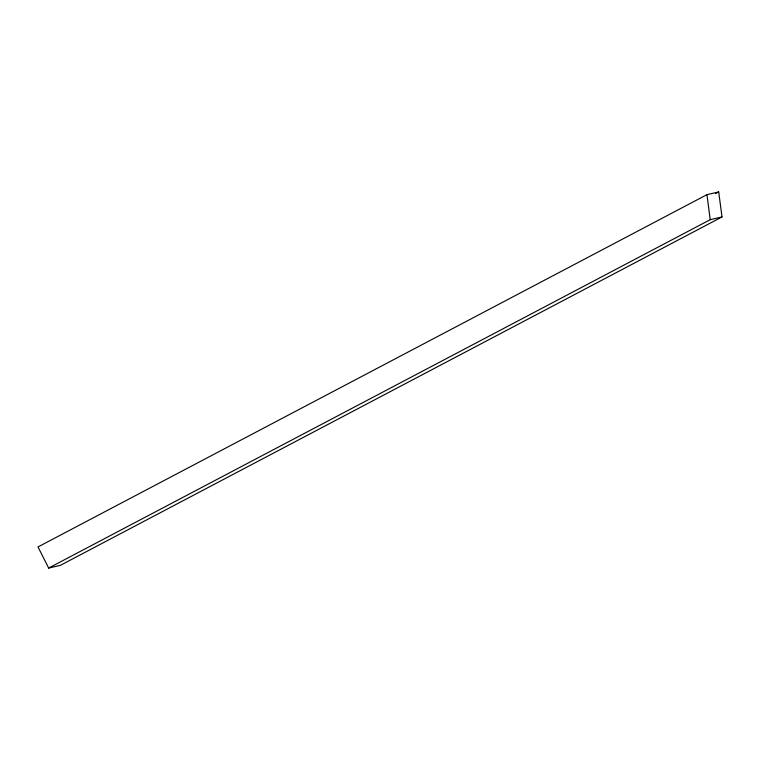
<?xml version="1.0" encoding="UTF-8"?>
<svg xmlns="http://www.w3.org/2000/svg" width="760" height="760" viewBox="0 0 760 760"><rect width="100%" height="100%" fill="white"/><g stroke="black" fill="none" stroke-linecap="round" stroke-linejoin="round"><path stroke-width="1.14" d="M706.952 194.664L38 546.943L48.668 568.062L60.344 565.364L722 216.942L718.713 191.938L706.952 194.664L710.23 219.668L48.668 568.062M715.568 193.591L718.713 191.938M710.23 219.668L722 216.942"/></g></svg>
